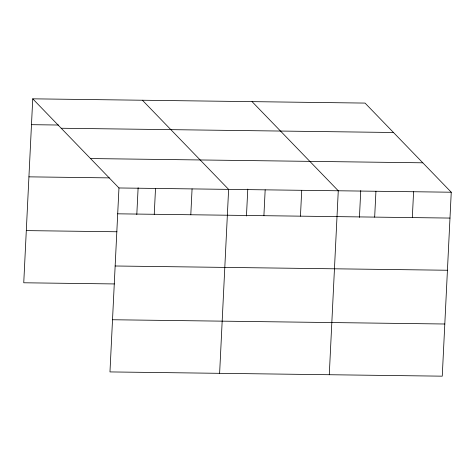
<?xml version="1.0" encoding="UTF-8"?>
<svg xmlns="http://www.w3.org/2000/svg" width="475" height="475" viewBox="0 0 475 475"><rect width="100%" height="100%" fill="white"/><g stroke="black" fill="none" stroke-linecap="round" stroke-linejoin="round"><path stroke-width="0.71" d="M32.745 98.83L118.964 187.969L109.968 371.919L442.255 376.17L451.25 192.221L365.032 103.081L32.745 98.83L23.75 282.779L114.398 283.937M136.806 214.575L138.124 187.696M154.25 214.29L155.515 188.438M190.802 214.759L192.066 188.908M219.622 373.326L228.618 189.377L142.399 100.231M246.46 215.977L247.778 189.098M263.904 215.692L265.169 189.84M300.455 216.161L301.72 190.309M329.276 374.728L338.271 190.778L252.053 101.632M359.438 217.425L360.751 190.546M374.668 217.111L375.933 191.259M412.33 217.592L413.588 191.74M31.481 124.676L58.532 125.026M61.198 128.244L393.484 132.495M90.511 158.555L422.798 162.806M28.933 176.848L109.345 177.882M118.964 187.969L451.25 192.221M117.699 213.821L449.985 218.072M26.303 230.607L116.951 231.764M115.152 265.994L447.432 270.245M112.522 319.746L444.808 324.003"/></g></svg>
